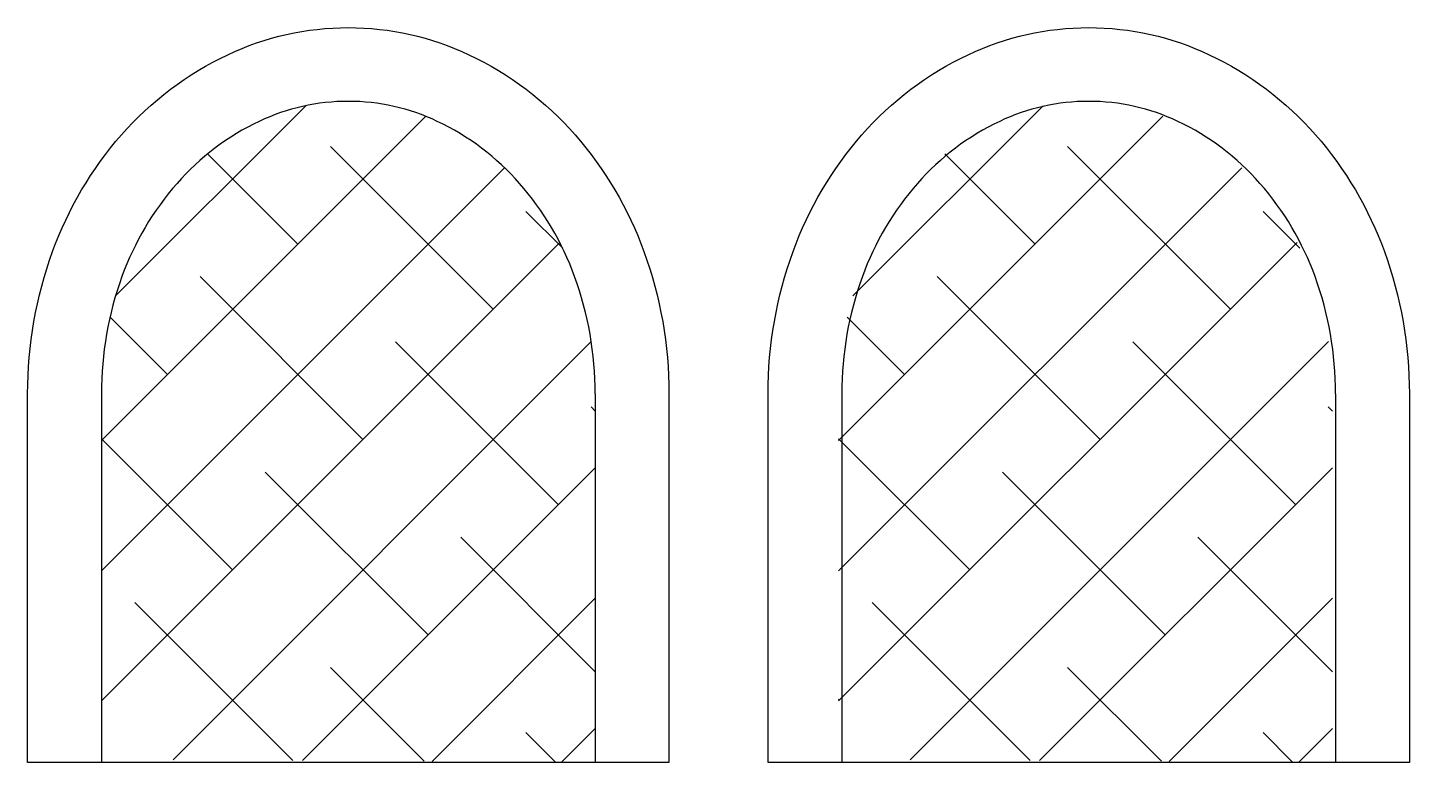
# Model space of a CAD drawing. Extents: x -0.65 to 0.66, y 0 to 0.7.
import ezdxf

# ---------------------------------------------------------------- set-up
doc = ezdxf.new("R2010")
doc.units = 0
doc.header["$MEASUREMENT"] = 0
doc.layers.get('0').update_dxf_attribs({"linetype": 'CONTINUOUS'})
doc.layers.add('AMBIENTACAO', color=5, linetype='CONTINUOUS')

# ---------------------------------------------------------------- blocks, each defined once
blk = doc.blocks.new('*X30')
at = {"color": 0}
for p, q in [((34.1659, 25.6276), (34.3466, 25.8082)), ((34.1524, 25.4904), (34.4603, 25.7982)), ((34.5245, 25.6149), (34.3698, 25.7696)), ((34.3389, 25.6768), (34.2533, 25.7624)), ((34.1524, 25.3666), (34.5352, 25.7494)), ((34.5904, 25.6728), (34.5554, 25.7078)), ((34.1524, 25.2429), (34.5877, 25.6782)), ((34.4007, 25.4912), (34.2461, 25.6459)), ((34.2151, 25.5531), (34.1607, 25.6075)), ((34.2204, 25.1871), (34.6175, 25.5842)), ((34.5864, 25.4293), (34.4317, 25.584)), ((34.6213, 25.5181), (34.6173, 25.5221)), ((34.277, 25.3675), (34.1524, 25.492)), ((34.3433, 25.1863), (34.6213, 25.4643)), ((34.4626, 25.3056), (34.3079, 25.4603)), ((34.6213, 25.2706), (34.4936, 25.3984)), ((34.3343, 25.1864), (34.1842, 25.3365)), ((34.4663, 25.1855), (34.6213, 25.3405)), ((34.4589, 25.1856), (34.3698, 25.2746)), ((34.1533, 25.2437), (34.1524, 25.2446)), ((34.5893, 25.1848), (34.6213, 25.2168)), ((34.5834, 25.1848), (34.5554, 25.2128))]:
    blk.add_line(p, q, dxfattribs=at)

msp = doc.modelspace()

# ---------------------------------------------------------------- linework, layer by layer
at = {"layer": 'AMBIENTACAO'}
for points in [[(-0.0409, 0.3514), (-0.0409, 0.0013), (-0.6498, 0.0013), (-0.6498, 0.3514, -0.087201), (-0.6261, 0.4865, -0.093076), (-0.5607, 0.5973, -0.102801), (-0.4598, 0.6734, -0.110921), (-0.3454, 0.6991, -0.110921), (-0.2309, 0.6734, -0.102801), (-0.1301, 0.5973, -0.093076), (-0.0647, 0.4865, -0.087201), (-0.0409, 0.3514, -0.000085), (-0.0409, 0.3513)], [(0.662, 0.3514), (0.662, 0.0013), (0.0531, 0.0013), (0.0531, 0.3514, -0.087201), (0.0769, 0.4865, -0.093076), (0.1423, 0.5973, -0.102801), (0.2431, 0.6734, -0.110921), (0.3576, 0.6991, -0.110921), (0.472, 0.6734, -0.102801), (0.5729, 0.5973, -0.093076), (0.6383, 0.4865, -0.087201), (0.662, 0.3514, -0.000085), (0.662, 0.3513)], [(-0.1109, 0.3513, 0.000103), (-0.1109, 0.3514, 0.087201), (-0.1305, 0.4626, 0.093076), (-0.1828, 0.5512, 0.102801), (-0.2609, 0.6101, 0.110921), (-0.3454, 0.6291, 0.110921), (-0.4299, 0.6101, 0.102801), (-0.508, 0.5512, 0.093076), (-0.5603, 0.4626, 0.087201), (-0.5798, 0.3514), (-0.5798, 0.0013)], [(0.592, 0.3513, 0.000103), (0.592, 0.3514, 0.087201), (0.5725, 0.4626, 0.093076), (0.5202, 0.5512, 0.102801), (0.4421, 0.6101, 0.110921), (0.3576, 0.6291, 0.110921), (0.2731, 0.6101, 0.102801), (0.195, 0.5512, 0.093076), (0.1427, 0.4626, 0.087201), (0.1231, 0.3514), (0.1231, 0.0013)]]:
    msp.add_lwpolyline(points, format="xyb", dxfattribs=at)
for points in [[(-0.1109, 0.3514), (-0.1109, 0.0013)], [(0.592, 0.3514), (0.592, 0.0013)]]:
    msp.add_lwpolyline(points, dxfattribs=at)

# ---------------------------------------------------------------- block references
for p in [(-34.7322, -25.1833), (-34.0323, -25.1833)]:
    msp.add_blockref('*X30', p, dxfattribs=at)

doc.saveas('drawing.dxf')
